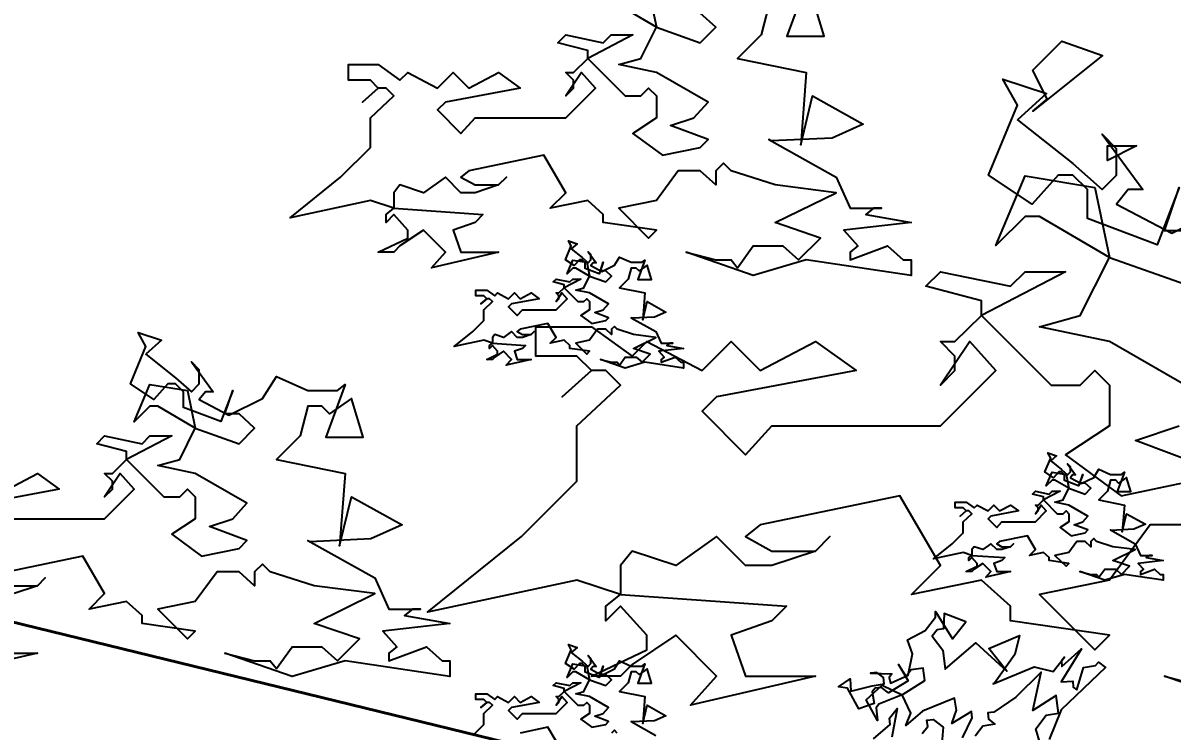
# Model space of a CAD drawing. Header units: millimetres. Extents: x 684983 to 685377, y 990360 to 990509.
# Drawn here: x 685202.642 to 685203.429, y 990445.187 to 990445.672 of the extents above; entities that cross this region are included whole.
import ezdxf

# ---------------------------------------------------------------- set-up
doc = ezdxf.new("R2010")
doc.units = ezdxf.units.MM
doc.header["$PDMODE"] = 35
doc.header["$PDSIZE"] = 0.2
doc.layers.add('BD', color=1, linetype='Continuous', lineweight=40)
for name, color, linetype in [('dim', 7, 'Continuous'), ('SYMBOLS', 7, 'Continuous'), ('VENGA TREE', 7, 'Continuous')]:
    doc.layers.add(name, color=color, linetype=linetype)
doc.styles.add('DIM', font='ARIALN.TTF', dxfattribs={"width": 0.8, "height": 1})
doc.dimstyles.get("Standard").update_dxf_attribs({"dimtxt": 1, "dimasz": 0.18, "dimexe": 0.18, "dimexo": 0.0625, "dimgap": 0.09, "dimtad": 0, "dimrnd": 0.05, "dimzin": 0, "dimdsep": 46, "dimtxsty": 'DIM', "dimcen": 0.09, "dimse1": 1, "dimse2": 1, "dimsd1": 1, "dimsd2": 1, "dimadec": 0, "dimazin": 0, "dimtfac": 1, "dimtix": 1, "dimtofl": 0, "dimtmove": 2, "dimatfit": 3, "dimfxl": 0, "dimtolj": 1, "dimtzin": 0, "dimarcsym": 0})

# ---------------------------------------------------------------- blocks, each defined once
blk = doc.blocks.new('*D57')
at = {"layer": 'Defpoints', "color": 0, "transparency": 16777216}
for p in [(685192.35967, 990448.87212), (685192.10547, 990447.83), (685211.20735, 990443.17057)]:
    blk.add_point(p, dxfattribs=at)
at = {"layer": 'dim', "color": 0, "transparency": 16777216, "insert": (685201.91061, 990446.54241), "char_height": 1, "attachment_point": 5, "rotation": 346.29181, "style": 'DIM'}
blk.add_mtext('\\A1;19.65', dxfattribs=at)
blk = doc.blocks.new('A$C7BFB01F8')
at = {"layer": 'SYMBOLS', "color": 99}
for points in [[(1.3919, 3.2678), (1.3718, 3.2137), (1.4104, 3.2137), (1.3983, 3.2535)], [(1.3534, 3.2454), (1.3455, 3.2149), (1.3213, 3.1908), (1.3919, 3.1764), (1.3861, 3.1019), (1.3983, 3.1522), (1.4503, 3.1233), (1.4183, 3.1089), (1.3556, 3.1061), (1.3534, 3.1072), (1.4225, 3.0687), (1.4369, 3.0366), (1.4692, 3.0366), (1.4611, 3.0366), (1.453, 3.0301), (1.4996, 3.0221), (1.4306, 3.0141), (1.445, 2.9981), (1.4369, 2.9916), (1.4369, 2.9835), (1.4755, 2.9981), (1.4916, 2.9835), (1.4996, 2.9835), (1.4996, 2.9675), (1.3919, 2.9835), (1.3373, 2.9675), (1.2683, 2.9916), (1.2988, 2.9835), (1.3148, 2.9835), (1.3213, 2.9755), (1.3373, 2.9981), (1.3679, 2.9981), (1.3839, 2.9835), (1.4065, 3.006), (1.3598, 3.0221), (1.4225, 3.0527), (1.3598, 3.0607), (1.3148, 3.0751), (1.3069, 3.0831), (1.2988, 3.0751), (1.2988, 3.0607), (1.2828, 3.0751), (1.2602, 3.0751), (1.2378, 3.0445), (1.1992, 3.0366), (1.2298, 3.006), (1.2378, 3.0141), (1.1832, 3.0221), (1.1832, 3.0301), (1.1672, 3.0445), (1.1286, 3.0366), (1.1446, 3.0527), (1.1221, 3.0912), (1.0451, 3.0751), (1.0369, 3.0687), (1.0515, 3.0607), (1.0755, 3.0607), (1.0836, 3.0687), (1.0755, 3.0607), (1.0515, 3.0527), (1.0369, 3.0527), (1.0209, 3.0687), (0.9984, 3.0527), (0.9742, 3.0607), (0.9679, 3.0527), (0.9679, 3.0366), (1.0595, 3.0301), (1.0515, 3.0221), (1.029, 3.0141), (1.0369, 2.9916), (1.0755, 2.9916), (1.0065, 2.9755), (1.0209, 2.9916), (0.9984, 3.0141), (0.9742, 2.9981), (0.9679, 2.9916), (0.9518, 2.9916), (0.9824, 3.006), (0.9824, 3.0141), (0.9679, 3.0301), (0.9599, 3.0221), (0.9599, 3.0301), (0.9679, 3.0366), (0.9438, 3.0445), (0.8613, 3.0269), (0.9132, 3.0687), (0.9438, 3.0991), (0.9438, 3.1298), (0.9679, 3.1522), (0.9599, 3.1603), (0.9518, 3.1603), (0.9358, 3.1458), (0.9518, 3.1603), (0.9438, 3.1683), (0.9213, 3.1683), (0.9213, 3.1844), (0.9518, 3.1844), (0.9742, 3.1683), (0.9824, 3.1764), (1.0129, 3.1603), (1.029, 3.1764), (1.0451, 3.1603), (1.0755, 3.1764), (1.0979, 3.1603), (1.0209, 3.1458), (1.0129, 3.1378), (1.0369, 3.1137), (1.0515, 3.1298), (1.1446, 3.1298), (1.1751, 3.1603), (1.1607, 3.1764), (1.1446, 3.1522), (1.1525, 3.1603), (1.1525, 3.1683), (1.1446, 3.1764), (1.1525, 3.1764), (1.1672, 3.1908), (1.1672, 3.1989), (1.1365, 3.2068), (1.1446, 3.2149), (1.1832, 3.2068), (1.1912, 3.2149), (1.2136, 3.2149), (1.1672, 3.1908), (1.2056, 3.1522), (1.2218, 3.1522), (1.2298, 3.1603), (1.2378, 3.1522), (1.2378, 3.1298), (1.2136, 3.1137), (1.2442, 3.0912), (1.2828, 3.0991), (1.2909, 3.1072), (1.2523, 3.1217), (1.2763, 3.1298), (1.2909, 3.1458), (1.2378, 3.1764), (1.1992, 3.1844), (1.2218, 3.1908), (1.2378, 3.2228), (1.1992, 3.2454)], [(1.2298, 3.2614), (1.2378, 3.2228), (1.2828, 3.2068), (1.2988, 3.2228), (1.2828, 3.2374)], [(1.6246, 3.1366), (1.6396, 3.1488), (1.6246, 3.1786), (1.6544, 3.2084), (1.6964, 3.1936), (1.6246, 3.1366), (1.6246, 3.1366)], [(1.609, 3.1277), (1.6658, 3.0828), (1.6959, 3.0558), (1.7107, 3.0708), (1.7107, 3.0978), (1.6959, 3.1128), (1.7377, 3.0558), (1.7227, 3.0558), (1.7107, 3.041), (1.7675, 3.0112), (1.832, 3.0432)], [(1.8887, 2.5107), (1.7602, 2.5556), (1.817, 2.5405)], [(1.7872, 2.7112), (1.7452, 2.7112), (1.7034, 2.6542), (1.6315, 2.6394), (1.6886, 2.5826), (1.7034, 2.5976), (1.6017, 2.6124), (1.6017, 2.6274), (1.5719, 2.6542), (1.5, 2.6394), (1.5299, 2.6694), (1.4881, 2.741), (1.3446, 2.7112), (1.3294, 2.6992), (1.3566, 2.6842), (1.4012, 2.6842), (1.4162, 2.6992), (1.4012, 2.6842), (1.3566, 2.6694), (1.3294, 2.6694), (1.2995, 2.6992), (1.2577, 2.6694), (1.2127, 2.6842), (1.2009, 2.6694), (1.2009, 2.6394), (1.3714, 2.6274), (1.3566, 2.6124), (1.3145, 2.5976), (1.3294, 2.5556), (1.4012, 2.5556), (1.2727, 2.5257), (1.2995, 2.5556), (1.2577, 2.5976), (1.2127, 2.5677), (1.2009, 2.5556), (1.1709, 2.5556), (1.2279, 2.5826), (1.2279, 2.5976), (1.2009, 2.6274), (1.1859, 2.6124), (1.1859, 2.6274), (1.2009, 2.6394), (1.156, 2.6542), (1.0024, 2.6213), (1.099, 2.6992), (1.156, 2.7559), (1.156, 2.8129), (1.2009, 2.8547), (1.1859, 2.8697), (1.1709, 2.8697), (1.141, 2.8427), (1.1709, 2.8697), (1.156, 2.8847), (1.114, 2.8847), (1.114, 2.9146), (1.1709, 2.9146), (1.2127, 2.8847), (1.2279, 2.8997), (1.2847, 2.8697), (1.3145, 2.8997), (1.3446, 2.8697), (1.4012, 2.8997), (1.443, 2.8697), (1.2995, 2.8427), (1.2847, 2.8279), (1.3294, 2.7831), (1.3566, 2.8129), (1.5299, 2.8129), (1.5867, 2.8697), (1.5599, 2.8997), (1.5299, 2.8547), (1.5447, 2.8697), (1.5447, 2.8847), (1.5299, 2.8997), (1.5447, 2.8997), (1.5719, 2.9265), (1.5719, 2.9416), (1.5148, 2.9564), (1.5299, 2.9714), (1.6017, 2.9564), (1.6167, 2.9714), (1.6583, 2.9714), (1.5719, 2.9265), (1.6435, 2.8547), (1.6735, 2.8547), (1.6886, 2.8697), (1.7034, 2.8547), (1.7034, 2.8129), (1.6583, 2.7831), (1.7154, 2.741), (1.7872, 2.7559)], [(1.8022, 2.7709), (1.7304, 2.7979), (1.775, 2.8129)], [(1.8022, 2.8427), (1.7034, 2.8997), (1.6315, 2.9146), (1.6735, 2.9265), (1.7034, 2.9862), (1.6315, 3.0282), (1.6167, 3.0282), (1.5867, 2.9984), (1.6167, 3.07), (1.6886, 3.058), (1.7034, 2.9862), (1.7872, 2.9564)], [(1.7872, 3.0134), (1.7602, 3.0134), (1.775, 3.058), (1.7525, 2.9992), (1.6809, 3.026), (1.6809, 3.0558), (1.6658, 3.0708), (1.6508, 3.0708), (1.624, 3.041), (1.5792, 3.0708), (1.609, 3.1427), (1.594, 3.1695), (1.6388, 3.1546), (1.609, 3.1277), (1.609, 3.1277)], [(1.7015, 3.0859), (1.7015, 3.1007), (1.7313, 3.1007), (1.7015, 3.0859), (1.7015, 3.0859)], [(1.1503, 2.9949), (1.1616, 2.986), (1.1675, 2.9806), (1.1705, 2.9836), (1.1705, 2.989), (1.1675, 2.9919), (1.1758, 2.9806), (1.1728, 2.9806), (1.1705, 2.9777), (1.1818, 2.9717), (1.1946, 2.9781), (1.1999, 2.9864), (1.2118, 2.9811), (1.223, 2.9811), (1.226, 2.9834), (1.2186, 2.9634), (1.2328, 2.9634), (1.2284, 2.9781), (1.2201, 2.9722), (1.2171, 2.9751), (1.2118, 2.9751), (1.2088, 2.9639), (1.1999, 2.9549), (1.226, 2.9496), (1.2239, 2.9221), (1.2284, 2.9407), (1.2476, 2.93), (1.2357, 2.9247), (1.2126, 2.9236), (1.2118, 2.924), (1.2373, 2.9098), (1.2426, 2.8979), (1.2546, 2.8979), (1.2516, 2.8979), (1.2486, 2.8956), (1.2658, 2.8926), (1.2403, 2.8896), (1.2456, 2.8837), (1.2426, 2.8813), (1.2426, 2.8783), (1.2569, 2.8837), (1.2629, 2.8783), (1.2658, 2.8783), (1.2658, 2.8724), (1.226, 2.8783), (1.2058, 2.8724), (1.1803, 2.8813), (1.1916, 2.8783), (1.1975, 2.8783), (1.1999, 2.8754), (1.2058, 2.8837), (1.2171, 2.8837), (1.223, 2.8783), (1.2314, 2.8867), (1.2141, 2.8926), (1.2373, 2.9039), (1.2141, 2.9068), (1.1975, 2.9122), (1.1946, 2.9151), (1.1916, 2.9122), (1.1916, 2.9068), (1.1857, 2.9122), (1.1773, 2.9122), (1.169, 2.9009), (1.1548, 2.8979), (1.1661, 2.8867), (1.169, 2.8896), (1.1488, 2.8926), (1.1488, 2.8956), (1.1429, 2.9009), (1.1287, 2.8979), (1.1346, 2.9039), (1.1263, 2.9181), (1.0978, 2.9122), (1.0948, 2.9098), (1.1002, 2.9068), (1.109, 2.9068), (1.112, 2.9098), (1.109, 2.9068), (1.1002, 2.9039), (1.0948, 2.9039), (1.0888, 2.9098), (1.0805, 2.9039), (1.0716, 2.9068), (1.0693, 2.9039), (1.0693, 2.8979), (1.1031, 2.8956), (1.1002, 2.8926), (1.0918, 2.8896), (1.0948, 2.8813), (1.109, 2.8813), (1.0835, 2.8754), (1.0888, 2.8813), (1.0805, 2.8896), (1.0716, 2.8837), (1.0693, 2.8813), (1.0633, 2.8813), (1.0746, 2.8867), (1.0746, 2.8896), (1.0693, 2.8956), (1.0663, 2.8926), (1.0663, 2.8956), (1.0693, 2.8979), (1.0604, 2.9009), (1.0299, 2.8944), (1.049, 2.9098), (1.0604, 2.9211), (1.0604, 2.9324), (1.0693, 2.9407), (1.0663, 2.9437), (1.0633, 2.9437), (1.0574, 2.9383), (1.0633, 2.9437), (1.0604, 2.9466), (1.052, 2.9466), (1.052, 2.9526), (1.0633, 2.9526), (1.0716, 2.9466), (1.0746, 2.9496), (1.0859, 2.9437), (1.0918, 2.9496), (1.0978, 2.9437), (1.109, 2.9496), (1.1173, 2.9437), (1.0888, 2.9383), (1.0859, 2.9354), (1.0948, 2.9265), (1.1002, 2.9324), (1.1346, 2.9324), (1.1459, 2.9437), (1.1405, 2.9496), (1.1346, 2.9407), (1.1375, 2.9437), (1.1375, 2.9466), (1.1346, 2.9496), (1.1375, 2.9496), (1.1429, 2.9549), (1.1429, 2.9579), (1.1316, 2.9609), (1.1346, 2.9639), (1.1488, 2.9609), (1.1518, 2.9639), (1.1601, 2.9639), (1.1429, 2.9549), (1.1571, 2.9407), (1.1631, 2.9407), (1.1661, 2.9437), (1.169, 2.9407), (1.169, 2.9324), (1.1601, 2.9265), (1.1714, 2.9181), (1.1857, 2.9211), (1.1886, 2.924), (1.1744, 2.9294), (1.1832, 2.9324), (1.1886, 2.9383), (1.169, 2.9496), (1.1548, 2.9526), (1.1631, 2.9549), (1.169, 2.9668), (1.1548, 2.9751), (1.1518, 2.9751), (1.1459, 2.9692), (1.1518, 2.9834), (1.1661, 2.9811), (1.169, 2.9668), (1.1857, 2.9609), (1.1916, 2.9668), (1.1857, 2.9722), (1.1803, 2.9722), (1.1832, 2.9811), (1.1788, 2.9694), (1.1645, 2.9747), (1.1645, 2.9806), (1.1616, 2.9836), (1.1586, 2.9836), (1.1533, 2.9777), (1.1444, 2.9836), (1.1503, 2.9979), (1.1473, 3.0032), (1.1562, 3.0002), (1.1503, 2.9949), (1.1503, 2.9949)], [(1.6431, 2.7768), (1.6543, 2.7679), (1.6603, 2.7625), (1.6633, 2.7655), (1.6633, 2.7708), (1.6603, 2.7738), (1.6686, 2.7625), (1.6656, 2.7625), (1.6633, 2.7596), (1.6745, 2.7536), (1.6873, 2.76), (1.6927, 2.7683), (1.7045, 2.7629), (1.7158, 2.7629), (1.7188, 2.7653), (1.7114, 2.7453), (1.7256, 2.7453), (1.7211, 2.76), (1.7128, 2.7541), (1.7099, 2.757), (1.7045, 2.757), (1.7016, 2.7457), (1.6927, 2.7368), (1.7188, 2.7315), (1.7166, 2.704), (1.7211, 2.7226), (1.7404, 2.7119), (1.7285, 2.7066), (1.7054, 2.7055), (1.7045, 2.7059), (1.7301, 2.6917), (1.7354, 2.6798), (1.7473, 2.6798), (1.7444, 2.6798), (1.7414, 2.6775), (1.7586, 2.6745), (1.7331, 2.6715), (1.7384, 2.6656), (1.7354, 2.6632), (1.7354, 2.6602), (1.7497, 2.6656), (1.7556, 2.6602), (1.7586, 2.6602), (1.7586, 2.6543), (1.7188, 2.6602), (1.6986, 2.6543), (1.6731, 2.6632), (1.6844, 2.6602), (1.6903, 2.6602), (1.6927, 2.6573), (1.6986, 2.6656), (1.7099, 2.6656), (1.7158, 2.6602), (1.7242, 2.6686), (1.7069, 2.6745), (1.7301, 2.6858), (1.7069, 2.6887), (1.6903, 2.6941), (1.6873, 2.697), (1.6844, 2.6941), (1.6844, 2.6887), (1.6784, 2.6941), (1.6701, 2.6941), (1.6618, 2.6828), (1.6475, 2.6798), (1.6589, 2.6686), (1.6618, 2.6715), (1.6416, 2.6745), (1.6416, 2.6775), (1.6357, 2.6828), (1.6214, 2.6798), (1.6274, 2.6858), (1.6191, 2.7), (1.5906, 2.6941), (1.5876, 2.6917), (1.5929, 2.6887), (1.6018, 2.6887), (1.6048, 2.6917), (1.6018, 2.6887), (1.5929, 2.6858), (1.5876, 2.6858), (1.5816, 2.6917), (1.5733, 2.6858), (1.5644, 2.6887), (1.562, 2.6858), (1.562, 2.6798), (1.5959, 2.6775), (1.5929, 2.6745), (1.5846, 2.6715), (1.5876, 2.6632), (1.6018, 2.6632), (1.5763, 2.6573), (1.5816, 2.6632), (1.5733, 2.6715), (1.5644, 2.6656), (1.562, 2.6632), (1.5561, 2.6632), (1.5674, 2.6686), (1.5674, 2.6715), (1.562, 2.6775), (1.5591, 2.6745), (1.5591, 2.6775), (1.562, 2.6798), (1.5531, 2.6828), (1.5226, 2.6762), (1.5418, 2.6917), (1.5531, 2.703), (1.5531, 2.7143), (1.562, 2.7226), (1.5591, 2.7256), (1.5561, 2.7256), (1.5502, 2.7202), (1.5561, 2.7256), (1.5531, 2.7285), (1.5448, 2.7285), (1.5448, 2.7345), (1.5561, 2.7345), (1.5644, 2.7285), (1.5674, 2.7315), (1.5787, 2.7256), (1.5846, 2.7315), (1.5906, 2.7256), (1.6018, 2.7315), (1.6101, 2.7256), (1.5816, 2.7202), (1.5787, 2.7173), (1.5876, 2.7084), (1.5929, 2.7143), (1.6274, 2.7143), (1.6386, 2.7256), (1.6333, 2.7315), (1.6274, 2.7226), (1.6303, 2.7256), (1.6303, 2.7285), (1.6274, 2.7315), (1.6303, 2.7315), (1.6357, 2.7368), (1.6357, 2.7398), (1.6244, 2.7428), (1.6274, 2.7457), (1.6416, 2.7428), (1.6446, 2.7457), (1.6529, 2.7457), (1.6357, 2.7368), (1.6499, 2.7226), (1.6559, 2.7226), (1.6589, 2.7256), (1.6618, 2.7226), (1.6618, 2.7143), (1.6529, 2.7084), (1.6642, 2.7), (1.6784, 2.703), (1.6814, 2.7059), (1.6672, 2.7113), (1.676, 2.7143), (1.6814, 2.7202), (1.6618, 2.7315), (1.6475, 2.7345), (1.6559, 2.7368), (1.6618, 2.7487), (1.6475, 2.757), (1.6446, 2.757), (1.6386, 2.7511), (1.6446, 2.7653), (1.6589, 2.7629), (1.6618, 2.7487), (1.6784, 2.7428), (1.6844, 2.7487), (1.6784, 2.7541), (1.6731, 2.7541), (1.676, 2.7629), (1.6716, 2.7513), (1.6573, 2.7566), (1.6573, 2.7625), (1.6543, 2.7655), (1.6514, 2.7655), (1.6461, 2.7596), (1.6371, 2.7655), (1.6431, 2.7797), (1.6401, 2.7851), (1.649, 2.7821), (1.6431, 2.7768), (1.6431, 2.7768)], [(1.4378, 2.5402), (1.4596, 2.5455), (1.4719, 2.5477), (1.4711, 2.5542), (1.4645, 2.5593), (1.458, 2.5586), (1.4799, 2.5579), (1.4771, 2.5542), (1.4784, 2.5485), (1.4965, 2.5566), (1.501, 2.5785), (1.4959, 2.593), (1.5139, 2.6024), (1.5248, 2.6163), (1.5247, 2.6222), (1.5422, 2.5938), (1.5559, 2.6114), (1.5335, 2.62), (1.5328, 2.6041), (1.5264, 2.6033), (1.5212, 2.5968), (1.5322, 2.5823), (1.5346, 2.5627), (1.5662, 2.5897), (1.598, 2.5606), (1.5795, 2.584), (1.6111, 2.5973), (1.6062, 2.5777), (1.5852, 2.5482), (1.584, 2.5476), (1.626, 2.5653), (1.6457, 2.5604), (1.6572, 2.5751), (1.6543, 2.5714), (1.6544, 2.5655), (1.6746, 2.5837), (1.6537, 2.5496), (1.666, 2.5504), (1.6661, 2.5444), (1.6698, 2.5415), (1.6769, 2.5643), (1.6893, 2.5664), (1.6921, 2.57), (1.6994, 2.5643), (1.6538, 2.5211), (1.6417, 2.4906)], [(1.6323, 2.4862), (1.6278, 2.5015), (1.6386, 2.5154), (1.651, 2.5175), (1.6487, 2.5358), (1.6249, 2.5203), (1.6333, 2.5596), (1.6074, 2.534), (1.5848, 2.5187), (1.5784, 2.5179), (1.5791, 2.5114), (1.5857, 2.5063), (1.5734, 2.5042), (1.5654, 2.4939)], [(1.4608, 2.4911), (1.4782, 2.5057), (1.4774, 2.5123), (1.4854, 2.5224), (1.4798, 2.4928)], [(1.511, 2.4965), (1.5167, 2.5039), (1.5159, 2.5104), (1.5224, 2.5111), (1.5326, 2.5031), (1.5313, 2.4865)], [(1.5524, 2.4923), (1.5625, 2.5127), (1.5617, 2.5192), (1.5414, 2.5069), (1.5463, 2.5206), (1.5442, 2.5329), (1.5114, 2.5197), (1.4941, 2.505), (1.4992, 2.5176), (1.4904, 2.5362), (1.4664, 2.5267), (1.4636, 2.5231), (1.4651, 2.5101), (1.4534, 2.5311), (1.47, 2.5463), (1.4904, 2.5362), (1.5136, 2.551), (1.5121, 2.5639), (1.4997, 2.5619), (1.4946, 2.5553), (1.4865, 2.5674), (1.4966, 2.5507), (1.4764, 2.5383), (1.4691, 2.544), (1.4626, 2.5432), (1.4597, 2.5396), (1.4618, 2.5273), (1.446, 2.5221), (1.4342, 2.5431), (1.4248, 2.5446), (1.437, 2.5527), (1.4378, 2.5402), (1.4378, 2.5402)], [(1.1503, 2.5798), (1.1616, 2.5709), (1.1675, 2.5655), (1.1705, 2.5685), (1.1705, 2.5738), (1.1675, 2.5768), (1.1758, 2.5655), (1.1728, 2.5655), (1.1705, 2.5626), (1.1818, 2.5566), (1.1946, 2.563), (1.1999, 2.5713), (1.2118, 2.5659), (1.223, 2.5659), (1.226, 2.5683), (1.2186, 2.5483), (1.2328, 2.5483), (1.2284, 2.563), (1.2201, 2.5571), (1.2171, 2.56), (1.2118, 2.56), (1.2088, 2.5487), (1.1999, 2.5398), (1.226, 2.5345), (1.2239, 2.507), (1.2284, 2.5256), (1.2476, 2.5149), (1.2357, 2.5096), (1.2126, 2.5085), (1.2118, 2.5089), (1.2373, 2.4947)], [(1.1975, 2.4971), (1.1946, 2.5), (1.1916, 2.4971)], [(1.1346, 2.4888), (1.1263, 2.503), (1.0978, 2.4971)], [(1.049, 2.4947), (1.0604, 2.506), (1.0604, 2.5173), (1.0693, 2.5256), (1.0663, 2.5286), (1.0633, 2.5286), (1.0574, 2.5232), (1.0633, 2.5286), (1.0604, 2.5315), (1.052, 2.5315), (1.052, 2.5375), (1.0633, 2.5375), (1.0716, 2.5315), (1.0746, 2.5345), (1.0859, 2.5286), (1.0918, 2.5345), (1.0978, 2.5286), (1.109, 2.5345), (1.1173, 2.5286), (1.0888, 2.5232), (1.0859, 2.5203), (1.0948, 2.5114), (1.1002, 2.5173), (1.1346, 2.5173), (1.1459, 2.5286), (1.1405, 2.5345), (1.1346, 2.5256), (1.1375, 2.5286), (1.1375, 2.5315), (1.1346, 2.5345), (1.1375, 2.5345), (1.1429, 2.5398), (1.1429, 2.5428), (1.1316, 2.5458), (1.1346, 2.5487), (1.1488, 2.5458), (1.1518, 2.5487), (1.1601, 2.5487), (1.1429, 2.5398), (1.1571, 2.5256), (1.1631, 2.5256), (1.1661, 2.5286), (1.169, 2.5256), (1.169, 2.5173), (1.1601, 2.5114), (1.1714, 2.503), (1.1857, 2.506), (1.1886, 2.5089), (1.1744, 2.5143), (1.1832, 2.5173), (1.1886, 2.5232), (1.169, 2.5345), (1.1548, 2.5375), (1.1631, 2.5398), (1.169, 2.5517), (1.1548, 2.56), (1.1518, 2.56), (1.1459, 2.5541), (1.1518, 2.5683), (1.1661, 2.5659), (1.169, 2.5517), (1.1857, 2.5458), (1.1916, 2.5517), (1.1857, 2.5571), (1.1803, 2.5571), (1.1832, 2.5659), (1.1788, 2.5543), (1.1645, 2.5596), (1.1645, 2.5655), (1.1616, 2.5685), (1.1586, 2.5685), (1.1533, 2.5626), (1.1444, 2.5685), (1.1503, 2.5828), (1.1473, 2.5881), (1.1562, 2.5851), (1.1503, 2.5798), (1.1503, 2.5798)]]:
    blk.add_lwpolyline(points, dxfattribs=at)
at = {"layer": 'SYMBOLS', "color": 73}
for points in [[(0.7131, 2.8865), (0.7436, 2.8624), (0.7598, 2.848), (0.7677, 2.856), (0.7677, 2.8705), (0.7598, 2.8786), (0.7822, 2.848), (0.7741, 2.848), (0.7677, 2.84), (0.7982, 2.824), (0.8329, 2.8412), (0.8473, 2.8636), (0.8794, 2.8492), (0.9099, 2.8492), (0.9179, 2.8556), (0.8978, 2.8014), (0.9364, 2.8014), (0.9243, 2.8412), (0.9019, 2.8252), (0.8939, 2.8331), (0.8794, 2.8331), (0.8715, 2.8026), (0.8473, 2.7785), (0.9179, 2.7641), (0.9121, 2.6896), (0.9243, 2.7399), (0.9763, 2.7111), (0.9443, 2.6967), (0.8816, 2.6938), (0.8794, 2.6949), (0.9485, 2.6565), (0.9629, 2.6243), (0.9952, 2.6243), (0.9871, 2.6243), (0.979, 2.6179), (1.0256, 2.6098), (0.9566, 2.6019), (0.971, 2.5858), (0.9629, 2.5793), (0.9629, 2.5712), (1.0015, 2.5858), (1.0176, 2.5712), (1.0256, 2.5712), (1.0256, 2.5552), (0.9179, 2.5712), (0.8633, 2.5552), (0.7943, 2.5793), (0.8248, 2.5712), (0.8408, 2.5712), (0.8473, 2.5633), (0.8633, 2.5858), (0.8939, 2.5858), (0.9099, 2.5712), (0.9325, 2.5938), (0.8859, 2.6098), (0.9485, 2.6404), (0.8859, 2.6484), (0.8408, 2.6629), (0.8329, 2.6708), (0.8248, 2.6629), (0.8248, 2.6484), (0.8088, 2.6629), (0.7862, 2.6629), (0.7638, 2.6323), (0.7252, 2.6243), (0.7558, 2.5938), (0.7638, 2.6019), (0.7092, 2.6098), (0.7092, 2.6179), (0.6932, 2.6323), (0.6546, 2.6243), (0.6706, 2.6404), (0.6481, 2.6789), (0.5711, 2.6629)], [(0.5775, 2.6484), (0.6015, 2.6484), (0.6096, 2.6565), (0.6015, 2.6484), (0.5775, 2.6404)], [(0.5629, 2.5793), (0.6015, 2.5793), (0.5325, 2.5633)], [(0.5711, 2.748), (0.6015, 2.7641), (0.624, 2.748), (0.5469, 2.7335)], [(0.5775, 2.7175), (0.6706, 2.7175), (0.7011, 2.748), (0.6867, 2.7641), (0.6706, 2.7399), (0.6786, 2.748), (0.6786, 2.7561), (0.6706, 2.7641), (0.6786, 2.7641), (0.6932, 2.7785), (0.6932, 2.7866), (0.6625, 2.7945), (0.6706, 2.8026), (0.7092, 2.7945), (0.7172, 2.8026), (0.7396, 2.8026), (0.6932, 2.7785), (0.7316, 2.7399), (0.7478, 2.7399), (0.7558, 2.748), (0.7638, 2.7399), (0.7638, 2.7175), (0.7396, 2.7015), (0.7702, 2.6789), (0.8088, 2.6869), (0.8169, 2.6949), (0.7783, 2.7094), (0.8023, 2.7175), (0.8169, 2.7335), (0.7638, 2.7641), (0.7252, 2.7721), (0.7478, 2.7785), (0.7638, 2.8106), (0.7252, 2.8331), (0.7172, 2.8331), (0.7011, 2.8171), (0.7172, 2.8556), (0.7558, 2.8492), (0.7638, 2.8106), (0.8088, 2.7945), (0.8248, 2.8106), (0.8088, 2.8252), (0.7943, 2.8252), (0.8023, 2.8492), (0.7902, 2.8175), (0.7517, 2.8319), (0.7517, 2.848), (0.7436, 2.856), (0.7356, 2.856), (0.7212, 2.84), (0.6971, 2.856), (0.7131, 2.8946), (0.705, 2.909), (0.7291, 2.901), (0.7131, 2.8865), (0.7131, 2.8865)]]:
    blk.add_lwpolyline(points, dxfattribs=at)

msp = doc.modelspace()

# ---------------------------------------------------------------- linework, layer by layer
at = {"layer": 'BD'}
msp.add_line((685192.10547, 990447.83), (685211.20735, 990443.17057), dxfattribs=at)

# ---------------------------------------------------------------- block references
at = {"layer": 'VENGA TREE', "xscale": 0.666594931465463, "yscale": 0.666594931465463, "zscale": 0.666594931465463}
msp.add_blockref('A$C7BFB01F8', (685202.2508, 990443.521, 98.152), dxfattribs=at)

# ---------------------------------------------------------------- dimensions: what is measured, and where the dimension line sits
at = {"layer": 'dim'}
dim = msp.add_aligned_dim(p1=(685211.20735, 990443.17057), p2=(685192.10547, 990447.83), distance=-1.07268, dimstyle='Standard', dxfattribs=at)
dim.commit()
dim.dimension.update_dxf_attribs({"geometry": '*D57', "text_midpoint": (685201.91061, 990446.54241)})

doc.saveas('drawing.dxf')
